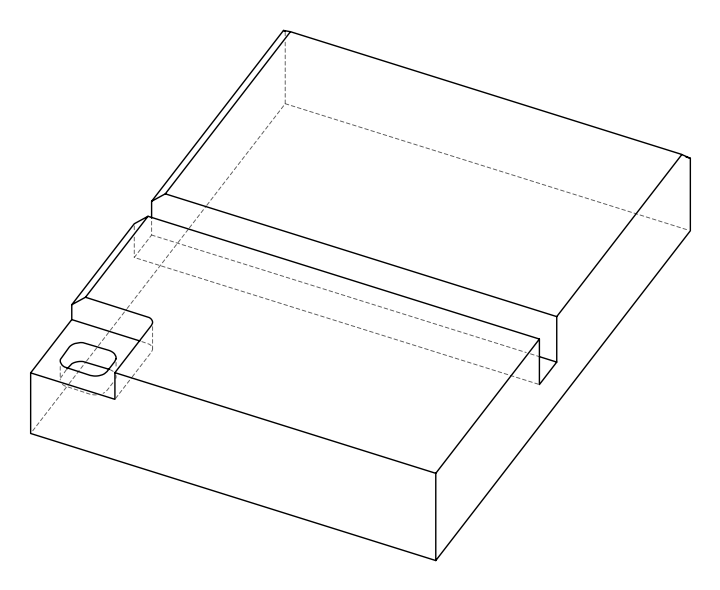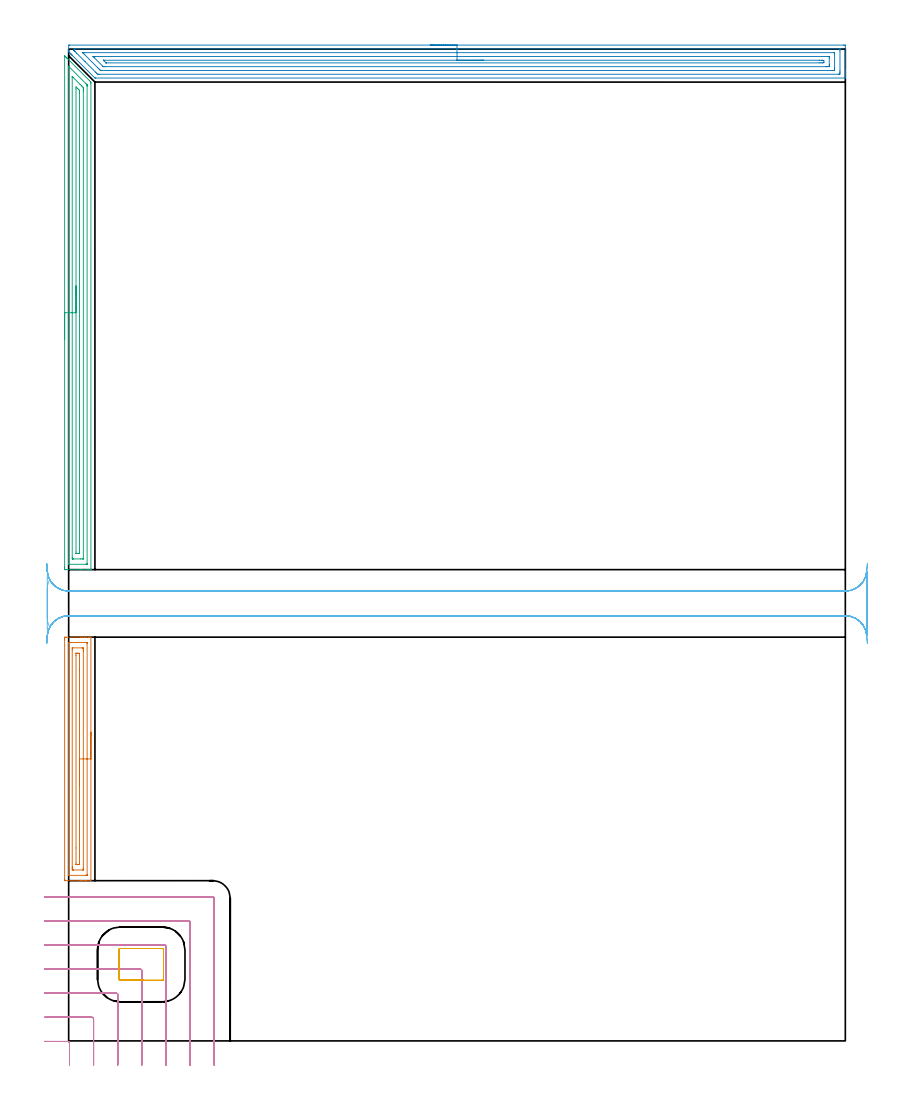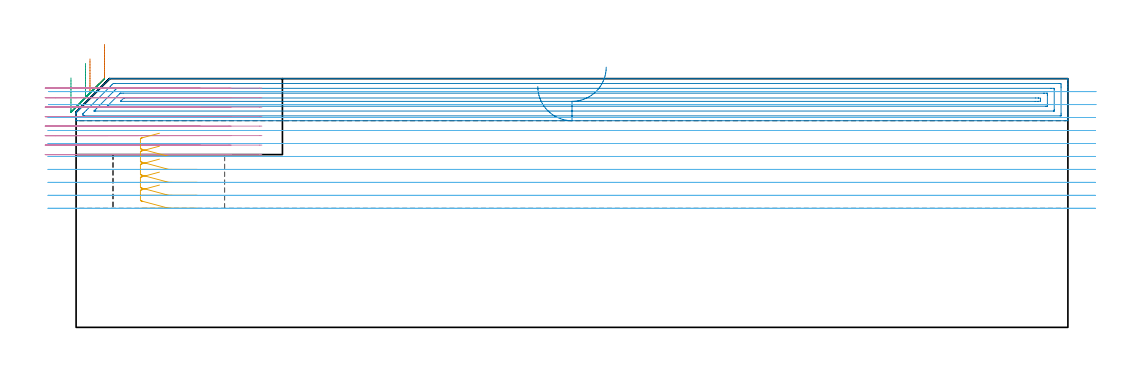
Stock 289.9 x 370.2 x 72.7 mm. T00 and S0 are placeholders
(PLAN: 6 operations, 2 tool changes, 44.6 min)
(1 AREA_MILL | FG_CHAMFER_SURFACE | UGT0205_001 | 3.12 min | 4924 mm3)
(2 AREA_MILL_1 | FG_CHAMFER_SURFACE_1 | UGT0205_001 | 11.65 min | 21929 mm3)
(3 AREA_MILL_2 | FG_CHAMFER_SURFACE_2 | UGT0205_001 | 6.2 min | 9173 mm3)
(4 MILL_CORNER_NOTCH_RECTANGULAR | CORNER_NOTCH_RECTANGULAR | NXT0201_011 | Follow Part, ap 3, ae 75% | 9.26 min | 79569 mm3)
(5 MILL_RECTANGULAR_POCKET | POCKET_RECTANGULAR_STRAIGHT | NXT0201_012 | Follow Part, ap 4, ae 75% | 1.11 min | 13317 mm3)
(6 MILL_RECTANGULAR_SLOT | SLOT_RECTANGULAR | NXT0201_012 | Follow Part, ap 4, ae 75% | 13.3 min | 276322 mm3)
(TOOL UGT0205_001 | Chamfer Mill 20 x 3 x 45 deg. | D20 FL50 Z2)
(TOOL NXT0201_011 | ENDMILL 12mm [2P460-1200-NA 1630] | D12 FL38 Z6)
(TOOL NXT0201_012 | ENDMILL 16mm [2P460-1600-NA 1630] | D16 FL38 Z6)
(OP 1 AREA_MILL)
G17 G21 G94 G90
T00 M6
G54
G17 G0 G90 X8.3 Y115.25 S1061 M3
G43 Z82.7 H0
G94 G1 Y115.212 Z81.828 F250.
Y115.098 Z80.963
Y114.909 Z80.112
Y114.647 Z79.28
Y114.313 Z78.474
Y113.91 Z77.7
Y113.442 Z76.964
Y112.91 Z76.272
Y112.321 Z75.629
Y111.678 Z75.039
Y110.986 Z74.508
Y110.25 Z74.04
Y109.476 Z73.637
Y108.67 Z73.303
Y107.838 Z73.041
Y106.987 Z72.852
Y106.122 Z72.738
Y105.25 Z72.7
Y59.912
X8.294 Y59.81 Z72.692
X8.057 Y59.8 Z72.455
X6.497 Z70.896
X6.051 Z70.447
X5.828 Z70.225
X5.167 Z69.564
X4.944 Z69.342
X4.284 Z68.677
X-1.247 Z63.15
X-1.35 Y59.802 Z63.046
X-1.491 Y59.81 Z62.905
X-1.499 Y59.951 Z62.899
X-1.5 Y60.357 Z62.9
Y149.739
X-1.499 Y150.143 Z62.901
X-1.494 Y150.622 Z62.903
X-1.491 Y150.692 Z62.905
X-1.018 Y150.7 Z63.378
X4.284 Z68.677
X4.944 Z69.342
X5.167 Z69.564
X5.828 Z70.225
X6.051 Z70.447
X6.497 Z70.896
X7.372 Z71.771
X7.818 Z72.217
X8.058 Y150.699 Z72.456
X8.294 Y150.69 Z72.692
X8.3 Y150.588 Z72.7
Y105.25
X6.886 Z71.286
X6.885 Y62.135 Z71.285
X6.881 Y61.925 Z71.281
X6.879 Y61.824 Z71.279
X6.867 Y61.81 Z71.267
X6.811 Y61.806 Z71.211
X6.716 Y61.803 Z71.116
X6.383 Y61.8 Z70.783
X0.198 Z64.598
X0.017 Y61.803 Z64.417
X-0.051 Y61.807 Z64.349
X-0.076 Y61.81 Z64.324
X-0.079 Y61.839 Z64.321
X-0.082 Y61.92 Z64.318
X-0.085 Y62.085 Z64.315
X-0.086 Y62.135 Z64.314
X-0.085 Y148.365 Z64.315
X-0.081 Y148.575 Z64.319
X-0.079 Y148.676 Z64.321
X-0.067 Y148.69 Z64.333
X-0.011 Y148.694 Z64.389
X0.084 Y148.697 Z64.484
X0.417 Y148.7 Z64.817
X6.602 Z71.002
X6.783 Y148.697 Z71.183
X6.851 Y148.693 Z71.251
X6.876 Y148.69 Z71.276
X6.879 Y148.661 Z71.279
X6.882 Y148.58 Z71.282
X6.885 Y148.415 Z71.285
X6.886 Y148.365 Z71.286
Y105.25
X5.472 Z69.872
X5.471 Y64.496 Z69.871
X5.466 Y63.913 Z69.866
X5.465 Y63.838 Z69.865
X5.46 Y63.81 Z69.86
X5.391 Y63.806 Z69.791
X5.278 Y63.801 Z69.678
X1.744 Z66.144
X1.633 Y63.803 Z66.033
X1.521 Y63.808 Z65.921
X1.335 Y63.82 Z65.735
X1.333 Y63.913 Z65.733
X1.33 Y64.217 Z65.73
X1.329 Y64.802 Z65.729
X1.328 Y65.108 Z65.728
X1.329 Y146.004 Z65.729
X1.333 Y146.587 Z65.733
X1.335 Y146.662 Z65.735
X1.34 Y146.69 Z65.74
X1.409 Y146.694 Z65.809
X1.522 Y146.699 Z65.922
X5.056 Z69.456
X5.167 Y146.697 Z69.567
X5.279 Y146.692 Z69.679
X5.465 Y146.68 Z69.865
X5.466 Y146.587 Z69.866
X5.47 Y146.283 Z69.87
X5.471 Y145.698 Z69.871
Y145.392
X5.472 Y105.25 Z69.872
X4.057 Z68.457
Y66.58
X4.054 Y65.922 Z68.454
X4.05 Y65.826 Z68.45
X4.048 Y65.81 Z68.448
X4.029 Y65.807 Z68.429
X3.981 Y65.803 Z68.381
X3.787 Y65.801 Z68.187
X3.4 Y65.8 Z67.8
X3.291 Z67.691
X2.975 Y65.805 Z67.375
X2.817 Y65.81 Z67.217
X2.749 Y65.815 Z67.149
X2.748 Y65.865 Z67.148
X2.744 Y66.351 Z67.144
X2.743 Y72.019 Z67.143
Y143.92
X2.746 Y144.578 Z67.146
X2.75 Y144.674 Z67.15
X2.752 Y144.69 Z67.152
X2.771 Y144.693 Z67.171
X2.819 Y144.697 Z67.219
X3.013 Y144.699 Z67.413
X3.4 Y144.7 Z67.8
X3.509 Z67.909
X3.825 Y144.695 Z68.225
X3.983 Y144.69 Z68.383
X4.05 Y144.685 Z68.45
X4.052 Y144.635 Z68.452
X4.056 Y144.149 Z68.456
X4.057 Y138.508 Z68.457
Y105.25
Y104.378 Z68.495
Y103.514 Z68.609
Y102.662 Z68.798
Y101.83 Z69.06
Y101.024 Z69.394
Y100.25 Z69.797
Y99.514 Z70.266
Y98.822 Z70.797
Y98.179 Z71.386
Y97.59 Z72.029
Y97.059 Z72.722
Y96.59 Z73.457
Y96.187 Z74.231
Y95.853 Z75.037
Y95.591 Z75.869
Y95.402 Z76.721
Y95.288 Z77.586
Y95.25 Z78.457
G0 Z82.7
M5
M2
(OP 2 AREA_MILL_1)
G17 G21 G94 G90
T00 M6
G54
G17 G0 G90 X134.95 Y371.7 S1061 M3
G43 Z82.7 H0
Z70.4
G94 G1 X134.988 Z69.528 F250.
X135.102 Z68.663
X135.291 Z67.812
X135.553 Z66.98
X135.887 Z66.174
X136.29 Z65.4
X136.758 Z64.664
X137.29 Z63.972
X137.879 Z63.329
X138.522 Z62.739
X139.214 Z62.208
X139.95 Z61.74
X140.724 Z61.337
X141.53 Z61.003
X142.362 Z60.741
X143.213 Z60.552
X144.078 Z60.438
X144.95 Z60.4
X289.278
X289.739 Y371.695 Z60.403
X289.89 Y371.692 Z60.406
X289.9 Y371.537 Z60.561
Y362.47 Z69.624
Y361.936 Z70.161
Y361.59 Z70.506
Y361.056 Z71.04
Y360.71 Z71.385
Y360.018 Z72.081
Y359.738 Z72.361
X289.899 Y359.396 Z72.694
X289.724 Y359.4 Z72.7
X10.006
X9.805 Y359.403 Z72.689
X9.646 Y359.553 Z72.545
X9.616 Y359.583 Z72.516
X1.449 Y367.75 Z64.347
X1.385 Y367.814 Z64.285
X1.218 Y367.981 Z64.118
X1.155 Y368.043 Z64.053
X1.096 Y368.103 Z63.996
X0.92 Y368.279 Z63.82
X0.862 Y368.337 Z63.76
X0.807 Y368.392 Z63.707
X0.622 Y368.577 Z63.522
X0.569 Y368.63 Z63.467
X0.422 Y368.778 Z63.322
X0.325 Y368.875 Z63.224
X0.129 Y369.07 Z63.028
X0.027 Y369.175 Z62.922
X0.001 Y369.209 Z62.887
X0. Y369.51 Z62.588
Y369.589 Z62.51
Y370.39 Z61.705
X0.001 Y371.615 Z60.482
X0.003 Y371.691 Z60.405
X0.394 Y371.7 Z60.4
X144.95
Y370.286 Z61.814
X287.597 Y370.285 Z61.815
X287.859 Y370.28 Z61.82
X287.885 Y370.279 Z61.821
X287.89 Y370.263 Z61.837
X287.896 Y370.229 Z61.871
X287.898 Y370.197 Z61.903
X287.9 Y369.986 Z62.114
Y369.51 Z62.59
Y362.067 Z70.033
X287.897 Y361.59 Z70.51
X287.892 Y361.194 Z70.906
X287.875 Y360.821 Z71.279
X287.49 Y360.816 Z71.284
X287.384 Y360.815 Z71.285
X11.347
X11.24 Y360.816 Z71.284
X10.852 Y360.821 Z71.279
X10.453 Y361.203 Z70.897
X10.061 Y361.59 Z70.51
X6.1 Y365.55 Z66.55
X3.02 Y368.63 Z63.47
X2.41 Y369.241 Z62.859
X2.146 Y369.51 Z62.59
X2.06 Y369.602 Z62.498
X2.01 Y369.663 Z62.437
X2.008 Y369.712 Z62.388
X2.007 Y369.907 Z62.193
X2.025 Y370.279 Z61.821
X2.41 Y370.284 Z61.816
X2.516 Y370.285 Z61.815
X144.95 Y370.286 Z61.814
Y368.872 Z63.228
X285.703 Y368.871 Z63.229
X285.785 Y368.87 Z63.23
X285.85 Y368.867 Z63.233
X285.885 Y368.865 Z63.235
X285.89 Y368.823 Z63.277
X285.896 Y368.63 Z63.47
X285.899 Y368.437 Z63.663
X285.9 Y363.156 Z68.944
X285.895 Y362.47 Z69.63
X285.892 Y362.284 Z69.816
X285.879 Y362.235 Z69.865
X285.825 Y362.233 Z69.867
X285.703 Y362.231 Z69.869
X285.055 Y362.229 Z69.871
X284.809 Y362.228 Z69.872
X12.24 Y362.229 Z69.871
X11.995 Y362.23 Z69.87
X11.925 Y362.233 Z69.867
X11.885 Y362.235 Z69.865
X11.863 Y362.248 Z69.852
X11.784 Y362.322 Z69.778
X11.631 Y362.47 Z69.63
X11.347 Y362.753 Z69.347
X10.749 Y363.35 Z68.75
X5.985 Y368.115 Z63.985
X5.471 Y368.63 Z63.47
X5.306 Y368.8 Z63.3
X5.25 Y368.861 Z63.239
X5.249 Y368.865 Z63.235
X5.271 Y368.867 Z63.233
X5.33 Y368.87 Z63.23
X5.493 Y368.871 Z63.229
X5.739 Y368.872 Z63.228
X144.95
Y367.457 Z64.643
X283.319
X283.761 Y367.455 Z64.645
X283.853 Y367.453 Z64.647
X283.888 Y367.451 Z64.649
X283.892 Y367.407 Z64.693
X283.895 Y367.303 Z64.797
X283.9 Y366.885 Z65.215
Y364.245 Z67.855
Y364.23 Z67.87
X283.893 Y363.798 Z68.302
X283.89 Y363.69 Z68.41
X283.881 Y363.649 Z68.451
X283.817 Y363.648 Z68.452
X283.616 Y363.645 Z68.455
X283.022 Y363.643 Z68.457
X282.725
X13.73
X13.134 Y363.647 Z68.453
X12.936 Y363.65 Z68.45
X12.907 Y363.653 Z68.447
X12.881 Y363.675 Z68.425
X12.827 Y363.725 Z68.375
X12.724 Y363.826 Z68.274
X9.559 Y366.99 Z65.11
X9.272 Y367.281 Z64.819
X9.135 Y367.423 Z64.677
X9.11 Y367.451 Z64.649
X9.121 Y367.452 Z64.648
X9.162 Y367.454 Z64.646
X9.559 Y367.457 Z64.643
X9.856
X144.95
Y366.043 Z66.057
X280.341
X281.183 Y366.041 Z66.059
X281.235 Y366.038 Z66.062
X281.89 Y365.99 Z66.11
X281.895 Y365.34 Z66.76
X281.89 Y365.11 Z66.99
X281.284 Y365.061 Z67.039
X281.235 Y365.06 Z67.04
X280.395 Y365.057 Z67.043
X14.081
X14.028 Y365.059 Z67.041
X13.974 Y365.062 Z67.038
X13.945 Y365.065 Z67.035
X13.927 Y365.079 Z67.021
X13.891 Y365.11 Z66.99
X13.134 Y365.865 Z66.235
X13.012 Y365.99 Z66.11
X12.976 Y366.033 Z66.067
X12.975 Y366.036 Z66.064
X12.991 Y366.039 Z66.061
X13.026 Y366.042 Z66.058
X13.08 Y366.043 Z66.057
X13.134
X144.95
X145.822 Z66.095
X146.686 Z66.209
X147.538 Z66.398
X148.37 Z66.66
X149.176 Z66.994
X149.95 Z67.397
X150.686 Z67.865
X151.378 Z68.396
X152.021 Z68.986
X152.61 Z69.629
X153.141 Z70.321
X153.61 Z71.057
X154.013 Z71.831
X154.347 Z72.637
X154.609 Z73.469
X154.798 Z74.32
X154.912 Z75.185
X154.95 Z76.057
G0 Z82.7
M5
M2
(OP 3 AREA_MILL_2)
G17 G21 G94 G90
T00 M6
G54
G17 G0 G90 X-1.5 Y261.8 S1061 M3
G43 Z82.7 H0
Z72.9
G94 G1 Y261.838 Z72.028 F250.
Y261.952 Z71.163
Y262.141 Z70.312
Y262.403 Z69.48
Y262.737 Z68.674
Y263.14 Z67.9
Y263.608 Z67.164
Y264.14 Z66.472
Y264.729 Z65.829
Y265.372 Z65.24
Y266.064 Z64.708
Y266.8 Z64.24
Y267.574 Z63.837
Y268.38 Z63.503
Y269.212 Z63.241
Y270.064 Z63.052
Y270.928 Z62.938
Y271.8 Z62.9
Y367.428
X-1.498 Y367.686 Z62.902
X-1.46 Y367.66 Z62.939
X-1.018 Y367.22 Z63.378
X-0.917 Y367.117 Z63.482
X-0.825 Y367.025 Z63.574
X-0.724 Y366.925 Z63.672
X-0.62 Y366.82 Z63.779
X-0.533 Y366.733 Z63.866
X-0.429 Y366.631 Z63.967
X7.818 Y358.383 Z72.215
X8.263 Y357.937 Z72.662
X8.298 Y357.895 Z72.685
X8.3 Y357.318 Z72.7
Y176.037
X8.297 Y175.909 Z72.688
X8.288 Y175.907 Z72.679
X8.003 Y175.9 Z72.402
X7.479 Z71.878
X6.934 Z71.329
X4.895 Z69.292
X4.284 Z68.678
X-1.018 Y175.901 Z63.379
X-1.246 Y175.903 Z63.151
X-1.491 Y175.909 Z62.906
X-1.494 Y176.002 Z62.903
X-1.499 Y176.483 Z62.901
X-1.5 Y176.968 Z62.9
Y271.8
X-0.086 Z64.314
X-0.085 Y363.554 Z64.315
X-0.082 Y363.719 Z64.318
X-0.079 Y363.8 Z64.321
X-0.075 Y363.814 Z64.325
X-0.052 Y363.794 Z64.348
X0.016 Y363.73 Z64.416
X0.196 Y363.554 Z64.596
X6.431 Y357.318 Z70.831
X6.816 Y356.925 Z71.216
X6.866 Y356.872 Z71.266
X6.879 Y356.842 Z71.279
X6.881 Y356.792 Z71.281
X6.884 Y356.687 Z71.284
X6.886 Y356.477 Z71.286
Y356.428
X6.885 Y178.264 Z71.285
X6.882 Y178.054 Z71.282
X6.879 Y177.95 Z71.279
X6.871 Y177.91 Z71.271
X6.773 Y177.907 Z71.173
X6.411 Y177.901 Z70.811
X0.226 Y177.9 Z64.626
X0.023 Y177.903 Z64.423
X-0.064 Y177.907 Z64.336
X-0.077 Y177.91 Z64.323
X-0.08 Y177.92 Z64.32
X-0.083 Y177.961 Z64.317
X-0.085 Y178.045 Z64.315
X-0.086 Y271.8 Z64.314
X1.328 Z65.728
X1.329 Y359.714 Z65.729
X1.33 Y359.918 Z65.73
X1.332 Y359.952 Z65.732
X1.334 Y359.957 Z65.734
X1.337 Z65.737
X1.377 Y359.922 Z65.777
X1.445 Y359.855 Z65.845
X1.633 Y359.668 Z66.033
X4.284 Y357.017 Z68.684
X4.872 Y356.428 Z69.272
X5.167 Y356.129 Z69.567
X5.458 Y355.831 Z69.858
X5.464 Y355.537 Z69.864
X5.469 Y355.233 Z69.869
X5.471 Y354.646 Z69.871
Y354.339
Y180.046
X5.47 Y179.969 Z69.87
X5.467 Y179.932 Z69.867
X5.465 Y179.918 Z69.865
X5.455 Y179.91 Z69.855
X5.309 Y179.902 Z69.709
X5.167 Y179.901 Z69.567
X4.428 Y179.9 Z68.828
X1.777 Z66.177
X1.633 Y179.901 Z66.033
X1.488 Y179.904 Z65.888
X1.392 Y179.91 Z65.792
X1.335 Y179.916 Z65.735
X1.333 Y179.944 Z65.733
X1.331 Y180.046 Z65.731
X1.329 Y180.352 Z65.729
X1.328 Y271.8 Z65.728
X2.743 Z67.143
Y355.308
X2.749 Y356.076 Z67.149
X2.804 Y356.035 Z67.204
X2.972 Y355.872 Z67.372
X3.314 Y355.537 Z67.714
X3.4 Y355.451 Z67.8
X3.8 Y355.047 Z68.2
X4. Y354.842 Z68.4
X4.047 Y354.793 Z68.447
X4.05 Y354.74 Z68.45
X4.053 Y354.646 Z68.453
X4.057 Y353.984 Z68.457
Y353.755
Y182.718
X4.055 Y182.058 Z68.455
X4.053 Y181.962 Z68.453
X4.051 Y181.912 Z68.451
X4.008 Y181.91 Z68.408
X3.806 Y181.905 Z68.206
X3.4 Y181.9 Z67.8
X3.328 Z67.728
X2.973 Y181.904 Z67.373
X2.796 Y181.908 Z67.196
X2.757 Y181.91 Z67.157
X2.75 Y181.934 Z67.15
X2.748 Y181.988 Z67.148
X2.743 Y182.489 Z67.143
Y271.8
Y272.672 Z67.181
Y273.536 Z67.295
Y274.388 Z67.483
Y275.22 Z67.746
Y276.026 Z68.08
Y276.8 Z68.482
Y277.536 Z68.951
Y278.228 Z69.482
Y278.871 Z70.072
Y279.46 Z70.715
Y279.992 Z71.407
Y280.46 Z72.143
Y280.863 Z72.916
Y281.197 Z73.722
Y281.459 Z74.554
Y281.648 Z75.406
Y281.762 Z76.271
Y281.8 Z77.143
G0 Z82.7
M5
M2
(OP 4 MILL_CORNER_NOTCH_RECTANGULAR)
G17 G21 G94 G90
T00 M6
G54
G17 G0 G90 X0.3 Y-9. S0 M3
G43 Z82.7 H1
Z69.925
G94 G1 Y-6. F250.
Y-0.795 F500.
G3 X-0.295 Y-0.2 R0.6
G1 X-5.498
G2 X-5.997 Y-0.198 R54.
G1 X-8.997 Y-0.17 F250.
G0 Z82.7
X9.3 Y-9.
Z69.925
G1 Y-6.
Y8.204 F500.
G3 X8.704 Y8.8 R0.6
G1 X-5.498
G2 X-6. Y8.803 R45.
G1 X-9. Y8.836 F250.
G0 Z82.7
X18.3 Y-9.
Z69.925
G1 Y-6.
Y17.204 F500.
G3 X17.704 Y17.8 R0.6
G1 X-5.498
G2 X-6. Y17.804 R36.
G1 X-9. Y17.845 F250.
G0 Z82.7
X27.3 Y-9.
Z69.925
G1 Y-6.
Y26.204 F500.
G3 X26.704 Y26.8 R0.6
G1 X-5.498
G2 X-6. Y26.805 R27.
G1 X-8.999 Y26.86 F250.
G0 Z82.7
X36.3 Y-9.
Z69.925
G1 Y-6.
Y35.204 F500.
G3 X35.704 Y35.8 R0.6
G1 X-5.498
G2 X-6. Y35.807 R18.
G1 X-8.999 Y35.891 F250.
G0 Z82.7
X45.3 Y-9.
Z69.925
G1 Y-6.
Y44.204 F500.
G3 X44.704 Y44.8 R0.6
G1 X-5.498
G2 X-6. Y44.814 R9.
G1 X-8.995 Y44.981 F250.
G0 Z82.7
X54.3 Y-9.
Z69.925
G1 Y-6.
Y53.203 F500.
G3 X53.703 Y53.8 R0.6
G1 X-5.498
X-8.498 F250.
G0 Z82.7
X0.3 Y-9.
Z67.15
G1 Y-6.
Y-0.796 F500.
G3 X-0.296 Y-0.2 R0.6
G1 X-5.997
X-8.997 F250.
G0 Z82.7
X9.3 Y-9.
Z67.15
G1 Y-6.
Y8.204 F500.
G3 X8.704 Y8.8 R0.6
G1 X-6.
X-9. F250.
G0 Z82.7
X18.3 Y-9.
Z67.15
G1 Y-6.
Y17.204 F500.
G3 X17.704 Y17.8 R0.6
G1 X-6.
X-9. F250.
G0 Z82.7
X27.3 Y-9.
Z67.15
G1 Y-6.
Y26.204 F500.
G3 X26.704 Y26.8 R0.6
G1 X-6.
X-9. F250.
G0 Z82.7
X36.3 Y-9.
Z67.15
G1 Y-6.
Y35.204 F500.
G3 X35.704 Y35.8 R0.6
G1 X-6.
X-9. F250.
G0 Z82.7
X45.3 Y-9.
Z67.15
G1 Y-6.
Y44.203 F500.
G3 X44.703 Y44.8 R0.6
G1 X-6.
X-9. F250.
G0 Z82.7
X54.3 Y-9.
Z67.15
G1 Y-6.
Y53.203 F500.
G3 X53.703 Y53.8 R0.6
G1 X-6.
X-9. F250.
G0 Z82.7
X0.3 Y-9.
Z64.375
G1 Y-6.
Y-0.796 F500.
G3 X-0.296 Y-0.2 R0.6
G1 X-5.997
X-8.997 F250.
G0 Z82.7
X9.3 Y-9.
Z64.375
G1 Y-6.
Y8.204 F500.
G3 X8.704 Y8.8 R0.6
G1 X-6.
X-9. F250.
G0 Z82.7
X18.3 Y-9.
Z64.375
G1 Y-6.
Y17.204 F500.
G3 X17.704 Y17.8 R0.6
G1 X-6.
X-9. F250.
G0 Z82.7
X27.3 Y-9.
Z64.375
G1 Y-6.
Y26.204 F500.
G3 X26.704 Y26.8 R0.6
G1 X-6.
X-9. F250.
G0 Z82.7
X36.3 Y-9.
Z64.375
G1 Y-6.
Y35.204 F500.
G3 X35.704 Y35.8 R0.6
G1 X-6.
X-9. F250.
G0 Z82.7
X45.3 Y-9.
Z64.375
G1 Y-6.
Y44.203 F500.
G3 X44.703 Y44.8 R0.6
G1 X-6.
X-9. F250.
G0 Z82.7
X54.3 Y-9.
Z64.375
G1 Y-6.
Y53.203 F500.
G3 X53.703 Y53.8 R0.6
G1 X-6.
X-9. F250.
G0 Z82.7
X0.3 Y-9.
Z61.6
G1 Y-6.
Y-0.796 F500.
G3 X-0.296 Y-0.2 R0.6
G1 X-5.997
X-8.997 F250.
G0 Z82.7
X9.3 Y-9.
Z61.6
G1 Y-6.
Y8.204 F500.
G3 X8.704 Y8.8 R0.6
G1 X-6.
X-9. F250.
G0 Z82.7
X18.3 Y-9.
Z61.6
G1 Y-6.
Y17.204 F500.
G3 X17.704 Y17.8 R0.6
G1 X-6.
X-9. F250.
G0 Z82.7
X27.3 Y-9.
Z61.6
G1 Y-6.
Y26.204 F500.
G3 X26.704 Y26.8 R0.6
G1 X-6.
X-9. F250.
G0 Z82.7
X36.3 Y-9.
Z61.6
G1 Y-6.
Y35.204 F500.
G3 X35.704 Y35.8 R0.6
G1 X-6.
X-9. F250.
G0 Z82.7
X45.3 Y-9.
Z61.6
G1 Y-6.
Y44.203 F500.
G3 X44.703 Y44.8 R0.6
G1 X-6.
X-9. F250.
G0 Z82.7
X54.3 Y-9.
Z61.6
G1 Y-6.
Y53.203 F500.
G3 X53.703 Y53.8 R0.6
G1 X-6.
X-9. F250.
G0 Z82.7
X0.3 Y-9.
Z58.825
G1 Y-6.
Y-0.796 F500.
G3 X-0.296 Y-0.2 R0.6
G1 X-5.997
X-8.997 F250.
G0 Z82.7
X9.3 Y-9.
Z58.825
G1 Y-6.
Y8.204 F500.
G3 X8.704 Y8.8 R0.6
G1 X-6.
X-9. F250.
G0 Z82.7
X18.3 Y-9.
Z58.825
G1 Y-6.
Y17.204 F500.
G3 X17.704 Y17.8 R0.6
G1 X-6.
X-9. F250.
G0 Z82.7
X27.3 Y-9.
Z58.825
G1 Y-6.
Y26.204 F500.
G3 X26.704 Y26.8 R0.6
G1 X-6.
X-9. F250.
G0 Z82.7
X36.3 Y-9.
Z58.825
G1 Y-6.
Y35.204 F500.
G3 X35.704 Y35.8 R0.6
G1 X-6.
X-9. F250.
G0 Z82.7
X45.3 Y-9.
Z58.825
G1 Y-6.
Y44.203 F500.
G3 X44.703 Y44.8 R0.6
G1 X-6.
X-9. F250.
G0 Z82.7
X54.3 Y-9.
Z58.825
G1 Y-6.
Y53.203 F500.
G3 X53.703 Y53.8 R0.6
G1 X-6.
X-9. F250.
G0 Z82.7
X0.3 Y-9.
Z56.05
G1 Y-6.
Y-0.796 F500.
G3 X-0.296 Y-0.2 R0.6
G1 X-5.997
X-8.997 F250.
G0 Z82.7
X9.3 Y-9.
Z56.05
G1 Y-6.
Y8.204 F500.
G3 X8.704 Y8.8 R0.6
G1 X-6.
X-9. F250.
G0 Z82.7
X18.3 Y-9.
Z56.05
G1 Y-6.
Y17.204 F500.
G3 X17.704 Y17.8 R0.6
G1 X-6.
X-9. F250.
G0 Z82.7
X27.3 Y-9.
Z56.05
G1 Y-6.
Y26.204 F500.
G3 X26.704 Y26.8 R0.6
G1 X-6.
X-9. F250.
G0 Z82.7
X36.3 Y-9.
Z56.05
G1 Y-6.
Y35.204 F500.
G3 X35.704 Y35.8 R0.6
G1 X-6.
X-9. F250.
G0 Z82.7
X45.3 Y-9.
Z56.05
G1 Y-6.
Y44.203 F500.
G3 X44.703 Y44.8 R0.6
G1 X-6.
X-9. F250.
G0 Z82.7
X54.3 Y-9.
Z56.05
G1 Y-6.
Y53.203 F500.
G3 X53.703 Y53.8 R0.6
G1 X-6.
X-9. F250.
G0 Z82.7
X0.3 Y-9.
Z53.275
G1 Y-6.
Y-0.796 F500.
G3 X-0.296 Y-0.2 R0.6
G1 X-5.997
X-8.997 F250.
G0 Z82.7
X9.3 Y-9.
Z53.275
G1 Y-6.
Y8.204 F500.
G3 X8.704 Y8.8 R0.6
G1 X-6.
X-9. F250.
G0 Z82.7
X18.3 Y-9.
Z53.275
G1 Y-6.
Y17.204 F500.
G3 X17.704 Y17.8 R0.6
G1 X-6.
X-9. F250.
G0 Z82.7
X27.3 Y-9.
Z53.275
G1 Y-6.
Y26.204 F500.
G3 X26.704 Y26.8 R0.6
G1 X-6.
X-9. F250.
G0 Z82.7
X36.3 Y-9.
Z53.275
G1 Y-6.
Y35.204 F500.
G3 X35.704 Y35.8 R0.6
G1 X-6.
X-9. F250.
G0 Z82.7
X45.3 Y-9.
Z53.275
G1 Y-6.
Y44.203 F500.
G3 X44.703 Y44.8 R0.6
G1 X-6.
X-9. F250.
G0 Z82.7
X54.3 Y-9.
Z53.275
G1 Y-6.
Y53.203 F500.
G3 X53.703 Y53.8 R0.6
G1 X-6.
X-9. F250.
G0 Z82.7
X0.3 Y-9.
Z50.5
G1 Y-6.
Y-0.796 F500.
G3 X-0.296 Y-0.2 R0.6
G1 X-5.997
X-8.997 F250.
G0 Z82.7
X9.3 Y-9.
Z50.5
G1 Y-6.
Y8.204 F500.
G3 X8.704 Y8.8 R0.6
G1 X-6.
X-9. F250.
G0 Z82.7
X18.3 Y-9.
Z50.5
G1 Y-6.
Y17.204 F500.
G3 X17.704 Y17.8 R0.6
G1 X-6.
X-9. F250.
G0 Z82.7
X27.3 Y-9.
Z50.5
G1 Y-6.
Y26.204 F500.
G3 X26.704 Y26.8 R0.6
G1 X-6.
X-9. F250.
G0 Z82.7
X36.3 Y-9.
Z50.5
G1 Y-6.
Y35.204 F500.
G3 X35.704 Y35.8 R0.6
G1 X-6.
X-9. F250.
G0 Z82.7
X45.3 Y-9.
Z50.5
G1 Y-6.
Y44.203 F500.
G3 X44.703 Y44.8 R0.6
G1 X-6.
X-9. F250.
G0 Z82.7
X54.3 Y-9.
Z50.5
G1 Y-6.
Y53.203 F500.
G3 X53.703 Y53.8 R0.6
G1 X-6.
X-9. F250.
G0 Z82.7
M5
M2
(OP 5 MILL_RECTANGULAR_POCKET)
G17 G21 G94 G90
T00 M6
G54
G17 G0 G90 X24.361 Y34.5 S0 M3
G43 Z82.7 H1
Z56.75
G94 G1 X19.3 Z55.394 F250.
X19.229 Z55.375
X19.074 Y34.452 Z55.332
X18.943 Y34.357 Z55.288
X18.848 Y34.226 Z55.245
X18.8 Y34.071 Z55.201
Y23.029 Z52.243
X18.848 Y22.874 Z52.199
X18.943 Y22.743 Z52.156
X19.074 Y22.648 Z52.112
X19.229 Y22.6 Z52.069
X19.3 Z52.05
X27.1 Z49.96
X34.9 F500.
G3 X35.4 Y23.1 R0.5
G1 Y34.
G3 X34.9 Y34.5 R0.5
G1 X19.3
G3 X18.8 Y34. R0.5
G1 Y23.1
G3 X19.3 Y22.6 R0.5
G1 X27.1
X28.1
G0 X24.361 Y34.5 Z52.96
G1 X19.3 Z51.604 F250.
X19.229 Z51.585
X19.074 Y34.452 Z51.542
X18.943 Y34.357 Z51.498
X18.848 Y34.226 Z51.455
X18.8 Y34.071 Z51.411
Y23.029 Z48.453
X18.848 Y22.874 Z48.409
X18.943 Y22.743 Z48.366
X19.074 Y22.648 Z48.322
X19.229 Y22.6 Z48.279
X19.3 Z48.26
X27.1 Z46.17
X34.9 F500.
G3 X35.4 Y23.1 R0.5
G1 Y34.
G3 X34.9 Y34.5 R0.5
G1 X19.3
G3 X18.8 Y34. R0.5
G1 Y23.1
G3 X19.3 Y22.6 R0.5
G1 X27.1
X28.1
G0 X24.361 Y34.5 Z49.17
G1 X19.3 Z47.814 F250.
X19.229 Z47.795
X19.074 Y34.452 Z47.752
X18.943 Y34.357 Z47.708
X18.848 Y34.226 Z47.665
X18.8 Y34.071 Z47.621
Y23.029 Z44.663
X18.848 Y22.874 Z44.619
X18.943 Y22.743 Z44.576
X19.074 Y22.648 Z44.532
X19.229 Y22.6 Z44.489
X19.3 Z44.47
X27.1 Z42.38
X34.9 F500.
G3 X35.4 Y23.1 R0.5
G1 Y34.
G3 X34.9 Y34.5 R0.5
G1 X19.3
G3 X18.8 Y34. R0.5
G1 Y23.1
G3 X19.3 Y22.6 R0.5
G1 X27.1
X28.1
G0 X24.361 Y34.5 Z45.38
G1 X19.3 Z44.024 F250.
X19.229 Z44.005
X19.074 Y34.452 Z43.962
X18.943 Y34.357 Z43.918
X18.848 Y34.226 Z43.875
X18.8 Y34.071 Z43.831
Y23.029 Z40.873
X18.848 Y22.874 Z40.829
X18.943 Y22.743 Z40.786
X19.074 Y22.648 Z40.742
X19.229 Y22.6 Z40.699
X19.3 Z40.68
X27.1 Z38.59
X34.9 F500.
G3 X35.4 Y23.1 R0.5
G1 Y34.
G3 X34.9 Y34.5 R0.5
G1 X19.3
G3 X18.8 Y34. R0.5
G1 Y23.1
G3 X19.3 Y22.6 R0.5
G1 X27.1
X28.1
G0 X24.361 Y34.5 Z41.59
G1 X19.3 Z40.234 F250.
X19.229 Z40.215
X19.074 Y34.452 Z40.172
X18.943 Y34.357 Z40.128
X18.848 Y34.226 Z40.085
X18.8 Y34.071 Z40.041
Y23.029 Z37.083
X18.848 Y22.874 Z37.039
X18.943 Y22.743 Z36.996
X19.074 Y22.648 Z36.952
X19.229 Y22.6 Z36.909
X19.3 Z36.89
X27.1 Z34.8
X34.9 F500.
G3 X35.4 Y23.1 R0.5
G1 Y34.
G3 X34.9 Y34.5 R0.5
G1 X19.3
G3 X18.8 Y34. R0.5
G1 Y23.1
G3 X19.3 Y22.6 R0.5
G1 X27.1
X28.1
G0 Z82.7
M5
M2
(OP 6 MILL_RECTANGULAR_SLOT)
G17 G21 G94 G90
T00 M6
G54
G17 G0 G90 X298.13 Y178.197 S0 M3
G43 Z82.7 H1
Z68.91
G94 G1 X297.87 Y175.208 F250.
G2 X289.9 Y167.9 R8. F500.
G1 X0.
G2 X-7.1 Y172.213 R8.
G3 X-8. Y168.526 R8.
G1 Y158.075
G3 X-7.1 Y154.387 R8.
G2 X0. Y158.7 R8.
G1 X289.9
G2 X297.87 Y151.392 R8.
G1 X298.13 Y148.403 F250.
G0 Y178.197 Z65.12
G1 X297.87 Y175.208
G2 X289.9 Y167.9 R8. F500.
G1 X0.
G2 X-7.799 Y174.117 R8.
G1 X-7.828 Y174.123
G3 X-8. Y172.474 R8.
G1 Y154.148
G3 X-7.826 Y152.487 R8.
G1 X-7.796 Y152.494
G2 X0. Y158.7 R8.
G1 X289.9
G2 X297.87 Y151.392 R8.
G1 X298.13 Y148.403 F250.
G0 Z82.7
X-8.23
Z61.33
G1 X-7.97 Y151.392
G2 X0. Y158.7 R8. F500.
G1 X289.9
G2 X297.87 Y151.392 R8.
G1 X297.9
Y175.208
X297.87
G2 X289.9 Y167.9 R8.
G1 X0.
G2 X-7.97 Y175.208 R8.
G1 X-8.23 Y178.197 F250.
G0 Y148.403 Z57.54
G1 X-7.97 Y151.392
G2 X0. Y158.7 R8. F500.
G1 X289.9
G2 X297.87 Y151.392 R8.
G1 X297.9
Y175.208
X297.87
G2 X289.9 Y167.9 R8.
G1 X0.
G2 X-7.97 Y175.208 R8.
G1 X-8.23 Y178.197 F250.
G0 Y148.403 Z53.75
G1 X-7.97 Y151.392
G2 X0. Y158.7 R8. F500.
G1 X289.9
G2 X297.87 Y151.392 R8.
G1 X297.9
Y175.208
X297.87
G2 X289.9 Y167.9 R8.
G1 X0.
G2 X-7.97 Y175.208 R8.
G1 X-8.23 Y178.197 F250.
G0 Y148.403 Z49.96
G1 X-7.97 Y151.392
G2 X0. Y158.7 R8. F500.
G1 X289.9
G2 X297.87 Y151.392 R8.
G1 X297.9
Y175.208
X297.87
G2 X289.9 Y167.9 R8.
G1 X0.
G2 X-7.97 Y175.208 R8.
G1 X-8.23 Y178.197 F250.
G0 Y148.403 Z46.17
G1 X-7.97 Y151.392
G2 X0. Y158.7 R8. F500.
G1 X289.9
G2 X297.87 Y151.392 R8.
G1 X297.9
Y175.208
X297.87
G2 X289.9 Y167.9 R8.
G1 X0.
G2 X-7.97 Y175.208 R8.
G1 X-8.23 Y178.197 F250.
G0 Y148.403 Z42.38
G1 X-7.97 Y151.392
G2 X0. Y158.7 R8. F500.
G1 X289.9
G2 X297.87 Y151.392 R8.
G1 X297.9
Y175.208
X297.87
G2 X289.9 Y167.9 R8.
G1 X0.
G2 X-7.97 Y175.208 R8.
G1 X-8.23 Y178.197 F250.
G0 Y148.403 Z38.59
G1 X-7.97 Y151.392
G2 X0. Y158.7 R8. F500.
G1 X289.9
G2 X297.87 Y151.392 R8.
G1 X297.9
Y175.208
X297.87
G2 X289.9 Y167.9 R8.
G1 X0.
G2 X-7.97 Y175.208 R8.
G1 X-8.23 Y178.197 F250.
G0 Y148.403 Z34.8
G1 X-7.97 Y151.392
G2 X0. Y158.7 R8. F500.
G1 X289.9
G2 X297.87 Y151.392 R8.
G1 X297.9
Y175.208
X297.87
G2 X289.9 Y167.9 R8.
G1 X0.
G2 X-7.97 Y175.208 R8.
G1 X-8.23 Y178.197 F250.
G0 Z82.7
M5
M2
